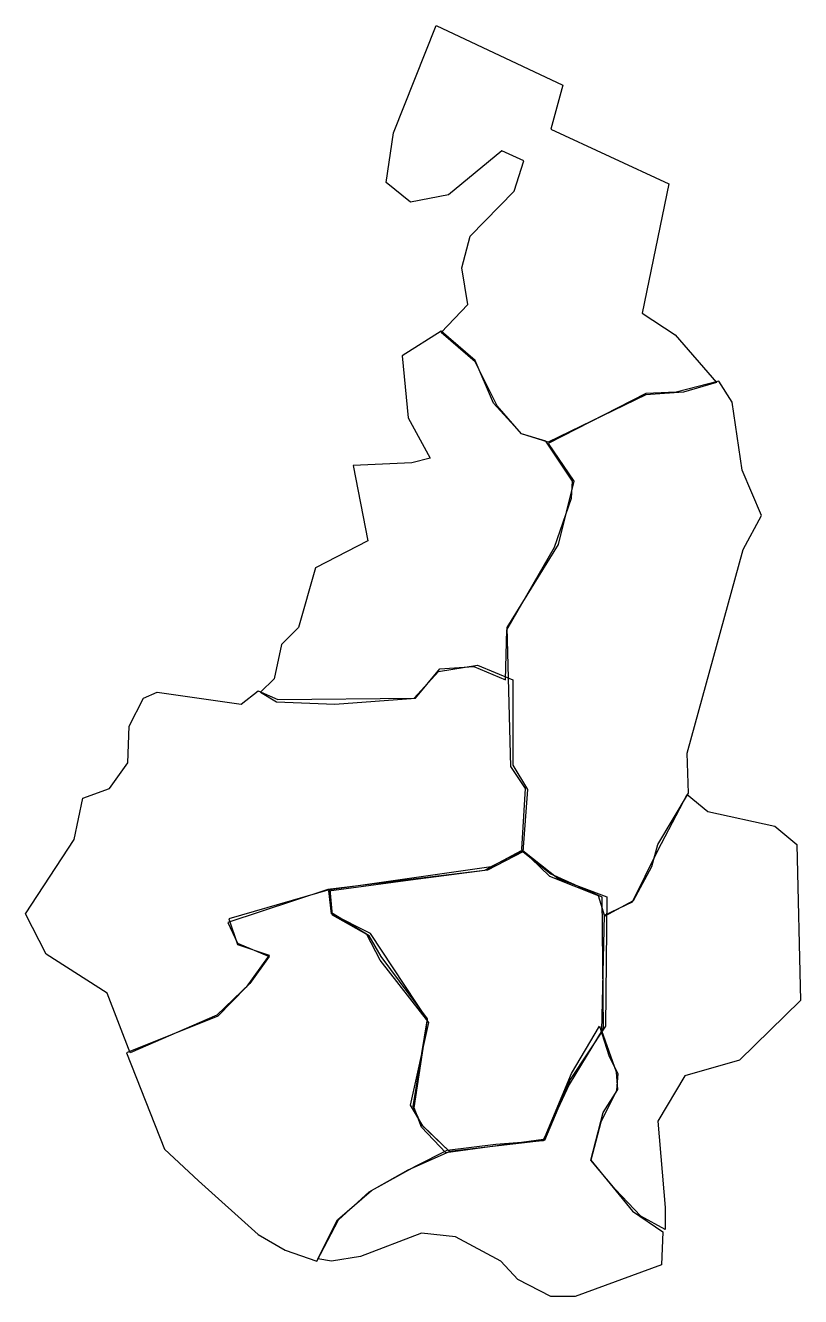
# Model space of a CAD drawing. Extents: x -64 to 299, y 151 to 747.
import ezdxf

# ---------------------------------------------------------------- set-up
doc = ezdxf.new("R2010")
doc.units = 0
doc.layers.add('Layer_1', color=7, linetype='CONTINUOUS')

msp = doc.modelspace()

# ---------------------------------------------------------------- linework, layer by layer
at = {"layer": 'Layer_1', "color": 7}
for points in [[(105.142856, 673.714284), (108.571432, 697.14286), (128.571432, 747.428572), (188, 719.428572), (182.285712, 698.85714), (237.714288, 673.14286), (225.142856, 612.571428), (240.571432, 602.285716), (260, 580.000004), (244.571432, 575.428572), (226.857144, 574.285716), (181.142856, 552.000004), (168.571432, 556.000004), (157.142856, 569.14286), (146.857144, 589.714284), (130.857144, 603.428572), (143.428568, 616.571428), (140.571432, 633.714284), (144.571432, 648.571428), (165.142856, 669.714284), (169.714288, 684.000004), (159.428568, 688.571428), (134.285712, 668.000004), (116.571432, 664.571428), (105.142856, 673.714284)], [(130.857144, 604.000004), (112.571432, 592.571428), (115.428568, 563.428572), (125.714288, 544.571428), (117.142856, 542.285716), (89.714288, 541.14286), (96.571432, 505.714284), (72, 493.14286), (64, 465.14286), (56, 457.14286), (52.571429, 441.14286), (46.285714, 434.85714), (53.714286, 430.285716), (81.142856, 429.14286), (118.857144, 432.000004), (130.285712, 445.714284), (146.285712, 446.85714), (161.142856, 440.571428), (161.714288, 464.000004), (184, 502.85714), (192, 525.714284), (192.571432, 533.714284), (180, 552.571428), (168.571432, 556.000004), (155.428568, 570.285716), (146.857144, 590.285716), (130.857144, 604.000004)], [(261.142856, 580.571428), (241.142856, 575.428572), (226.857144, 574.85714), (181.142856, 551.428572), (193.142856, 533.714284), (185.714288, 504.000004), (161.714288, 465.14286), (163.428568, 400.000004), (170.285712, 389.714284), (168.571432, 361.14286), (181.714288, 348.571428), (204.571432, 339.428572), (207.428568, 329.714284), (221.142856, 337.14286), (229.714288, 353.14286), (232.571432, 363.428572), (246.857144, 387.428572), (246.285712, 406.285716), (272.571432, 501.714284), (281.142856, 517.714284), (272, 538.85714), (267.428568, 570.85714), (261.142856, 580.571428)], [(45.142857, 435.428572), (54.285714, 431.428572), (118.285712, 432.000004), (129.714288, 444.571428), (148, 447.428572), (164.571432, 440.571428), (164.571432, 400.571428), (171.428568, 389.14286), (169.142856, 360.000004), (152.571432, 351.428572), (77.714286, 342.285716), (30.857143, 326.85714), (35.428571, 317.14286), (50.285714, 310.85714), (41.142857, 298.285716), (25.714286, 283.428572), (-14.857143, 265.714284), (-25.714286, 293.714284), (-54.285714, 312.000004), (-64, 330.85714), (-41.142857, 365.714284), (-37.142857, 385.14286), (-24.571429, 389.714284), (-16, 401.714284), (-15.428571, 418.85714), (-8.571429, 432.000004), (-2.285714, 434.85714), (37.142857, 429.14286), (45.142857, 435.428572)], [(207.428568, 330.285716), (220.571432, 336.571428), (232.571432, 360.571428), (246.285712, 386.85714), (256, 378.85714), (287.428568, 372.000004), (297.714288, 363.428572), (299.428568, 290.285716), (270.857144, 262.285716), (245.142856, 254.85714), (232.571432, 233.714284), (236, 193.14286), (236, 182.85714), (224.571432, 189.14286), (212.571432, 201.714284), (201.142856, 215.428572), (206.857144, 237.714284), (213.714288, 248.571428), (213.142856, 256.571428), (206.285712, 276.000004), (207.428568, 330.285716)], [(78.285714, 341.714284), (116.571432, 346.85714), (151.428568, 351.428572), (168.571432, 360.571428), (182.285712, 349.714284), (206.285712, 338.85714), (206.857144, 277.14286), (190.857144, 250.85714), (178.857144, 225.14286), (133.142856, 218.85714), (121.714288, 230.85714), (118.285712, 240.000004), (124.571432, 281.14286), (97.714288, 321.714284), (79.428571, 330.85714), (78.285714, 341.714284)], [(179.428568, 224.571428), (153.714288, 221.714284), (134.857144, 219.428572), (122.285712, 231.428572), (116.571432, 241.14286), (125.142856, 280.000004), (102.285712, 309.14286), (96, 321.14286), (80, 330.285716), (78.857143, 342.285716), (154.285712, 353.14286), (169.142856, 360.571428), (185.714288, 347.428572), (208.571432, 338.85714), (208, 278.285716), (191.428568, 253.14286), (179.428568, 224.571428)], [(78.857143, 342.285716), (31.428571, 328.571428), (35.428571, 316.571428), (50.285714, 311.428572), (39.428571, 296.571428), (26.285714, 282.85714), (-16.571429, 265.714284), (1.142857, 220.571428), (17.142857, 205.714284), (45.142857, 180.571428), (57.714286, 173.14286), (72.571429, 168.000004), (82.857144, 187.428572), (97.142856, 200.571428), (115.428568, 210.85714), (134.857144, 219.428572), (121.714288, 232.000004), (117.714288, 240.571428), (124.571432, 281.714284), (102.857144, 310.85714), (97.142856, 320.571428), (79.428571, 331.428572), (78.857143, 342.285716)], [(73.142858, 169.14286), (82.285712, 187.428572), (98.285712, 201.14286), (118.857144, 212.571428), (133.714288, 220.000004), (156.571432, 222.85714), (178.857144, 224.571428), (192, 256.000004), (205.142856, 278.285716), (209.714288, 264.000004), (213.714288, 256.000004), (213.142856, 248.000004), (205.714288, 233.14286), (201.142856, 215.428572), (220.571432, 191.428572), (234.857144, 181.714284), (234.285712, 166.285716), (193.714288, 151.428572), (182.285712, 151.428572), (166.857144, 159.428572), (158.857144, 168.000004), (137.714288, 179.428572), (121.714288, 181.14286), (93.142856, 170.285716), (79.428571, 168.000004), (73.142858, 169.14286)]]:
    msp.add_lwpolyline(points, close=True, dxfattribs=at)

doc.saveas('drawing.dxf')
